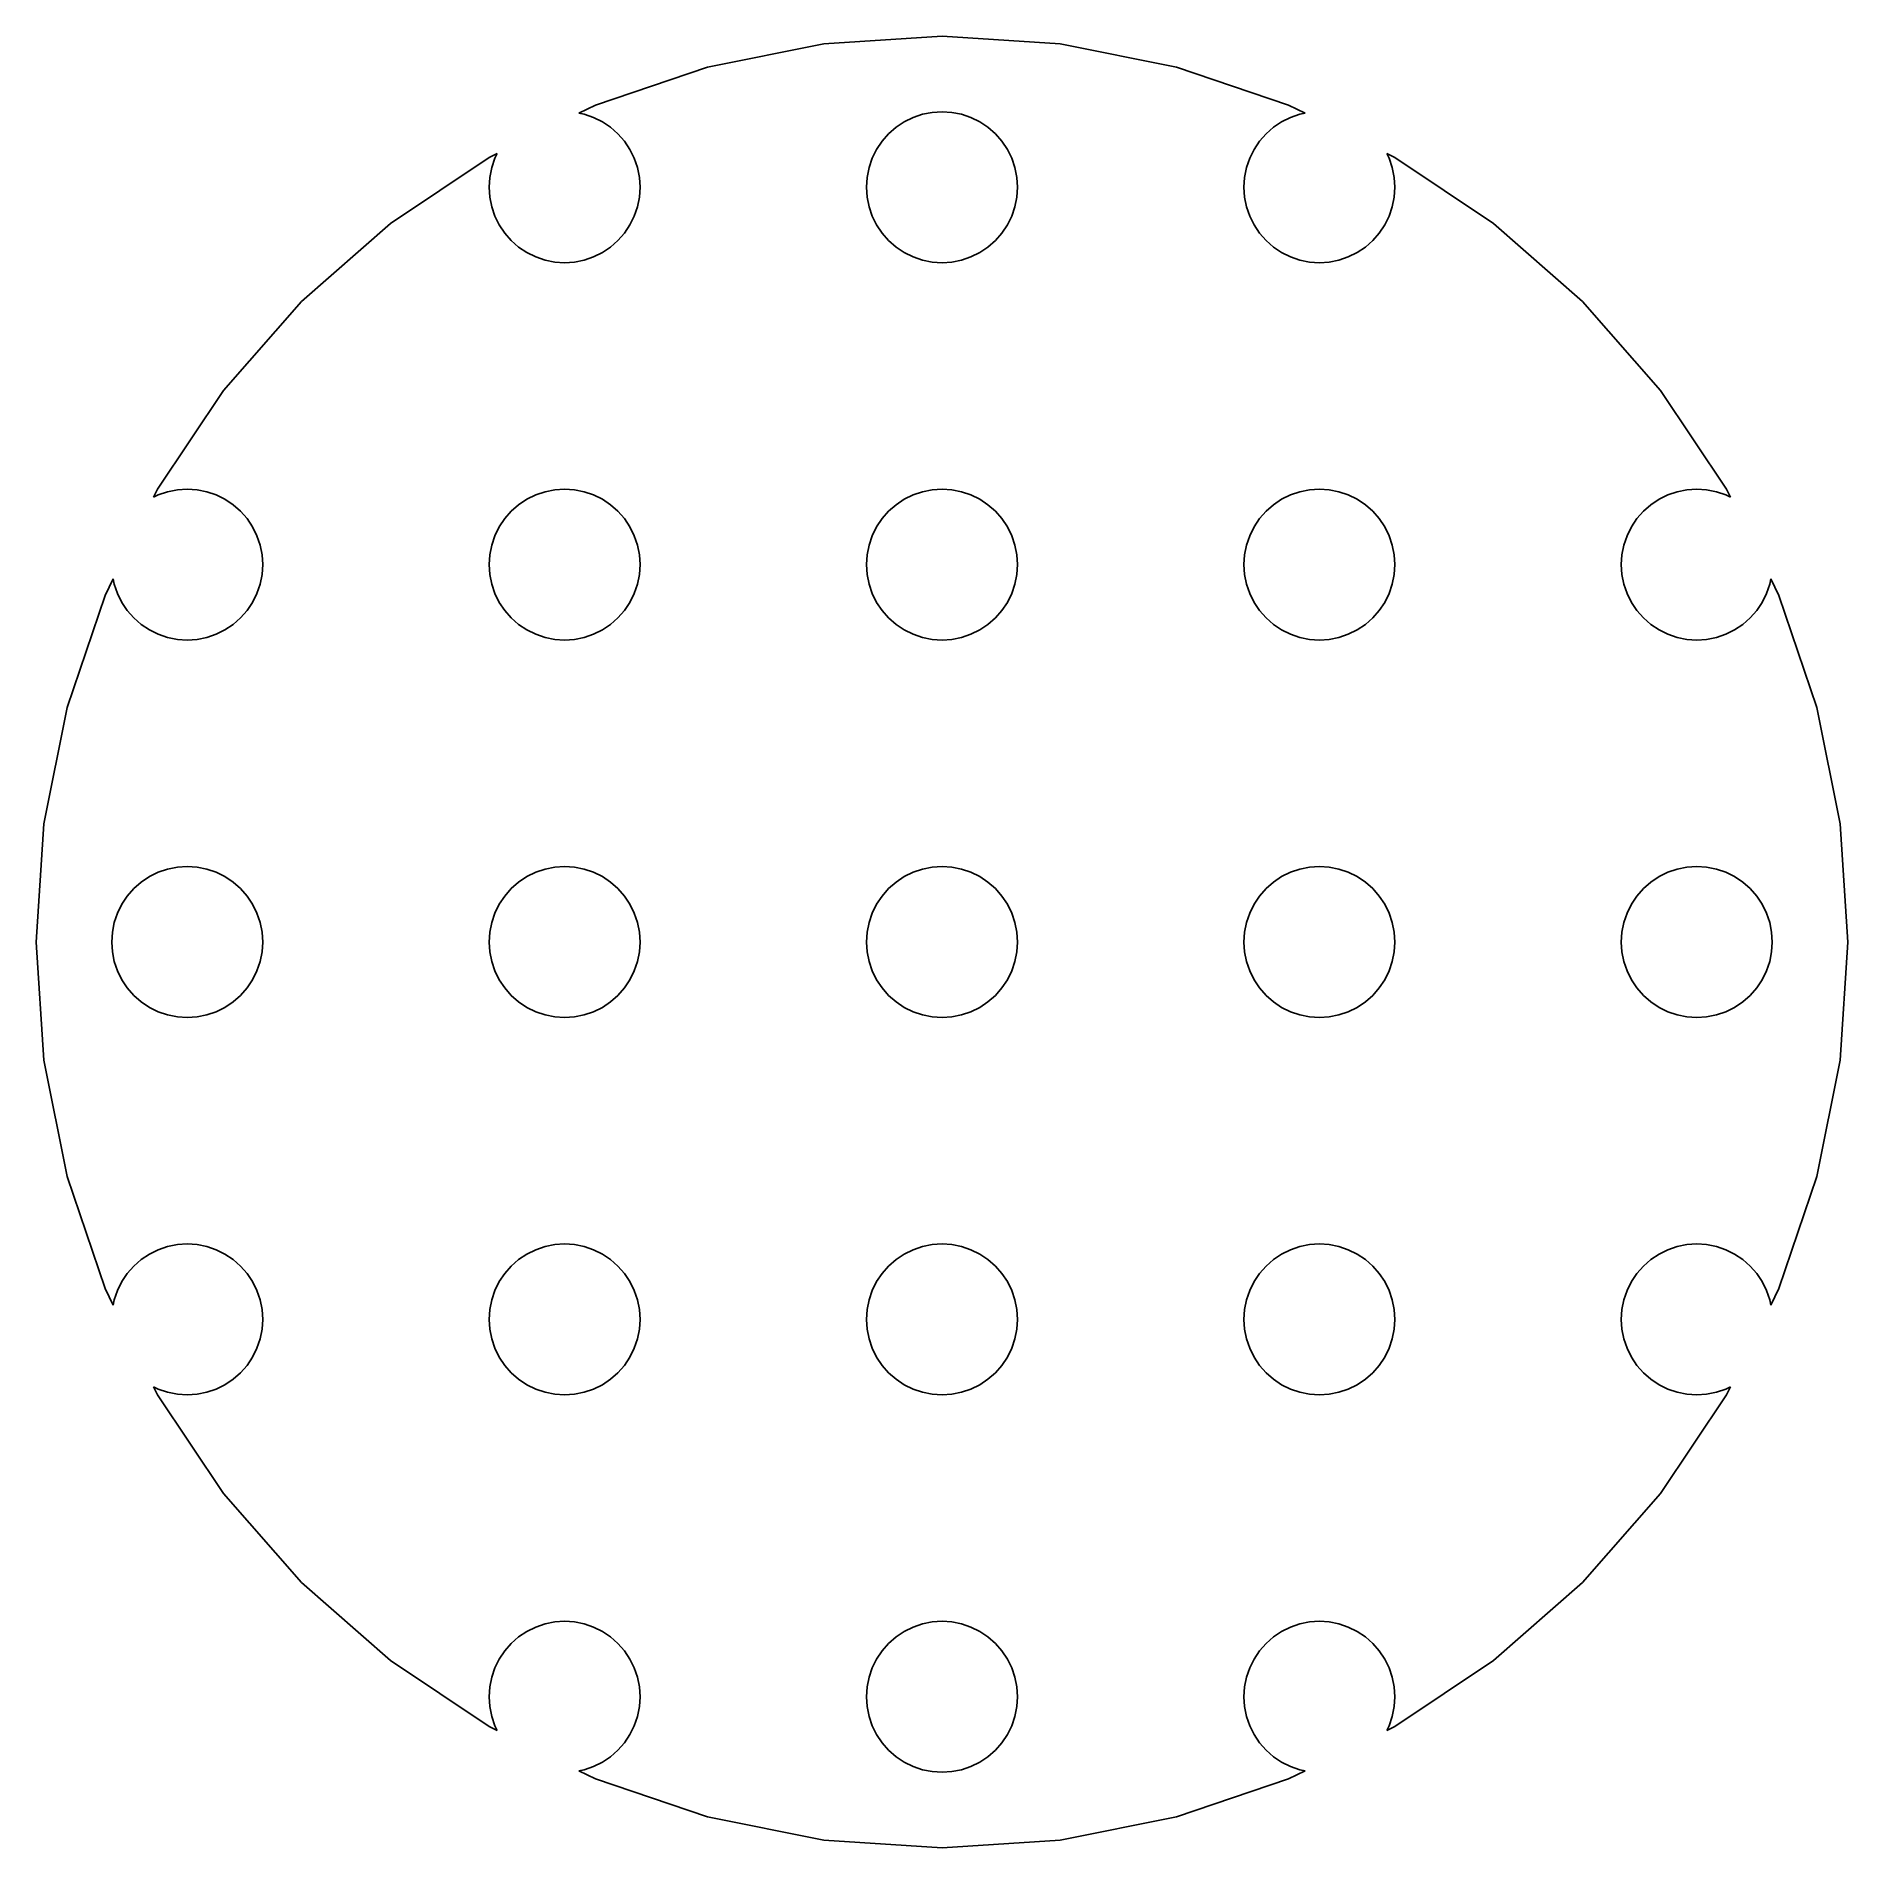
# Model space of a CAD drawing. Header units: metres. Extents: x -36 to 36, y -36 to 36.
import ezdxf

# ---------------------------------------------------------------- set-up
doc = ezdxf.new("R2010")
doc.units = ezdxf.units.M

msp = doc.modelspace()

# ---------------------------------------------------------------- linework, layer by layer
for p, q in [((0, 36), (-4.69893, 35.692)), ((4.69893, 35.692), (0, 36)), ((-4.69893, 35.692), (-9.31747, 34.7733)), ((9.31747, 34.7733), (4.69893, 35.692)), ((-9.31747, 34.7733), (-13.7766, 33.2597)), ((13.7766, 33.2597), (9.31747, 34.7733)), ((-13.7766, 33.2597), (-14.428, 32.9384)), ((14.428, 32.9384), (13.7766, 33.2597)), ((-14.428, 32.9384), (-14.2235, 32.8978)), ((-14.2235, 32.8978), (-13.8519, 32.7716)), ((-13.8519, 32.7716), (-13.5, 32.5981)), ((-13.5, 32.5981), (-13.1737, 32.3801)), ((-1.82628, 32.3801), (-1.5, 32.5981)), ((-1.5, 32.5981), (-1.14804, 32.7716)), ((-1.14804, 32.7716), (-0.776443, 32.8978)), ((-0.776443, 32.8978), (-0.391571, 32.9743)), ((-0.391571, 32.9743), (0, 33)), ((0, 33), (0.391571, 32.9743)), ((0.391571, 32.9743), (0.776443, 32.8978)), ((0.776443, 32.8978), (1.14804, 32.7716)), ((1.14804, 32.7716), (1.5, 32.5981)), ((1.5, 32.5981), (1.82628, 32.3801)), ((13.1737, 32.3801), (13.5, 32.5981)), ((13.5, 32.5981), (13.8519, 32.7716)), ((13.8519, 32.7716), (14.2235, 32.8978)), ((14.2235, 32.8978), (14.428, 32.9384)), ((-13.1737, 32.3801), (-12.8787, 32.1213)), ((-12.8787, 32.1213), (-12.6199, 31.8263)), ((-12.6199, 31.8263), (-12.4019, 31.5)), ((-2.59807, 31.5), (-2.38005, 31.8263)), ((-2.38005, 31.8263), (-2.12131, 32.1213)), ((-2.12131, 32.1213), (-1.82628, 32.3801)), ((1.82628, 32.3801), (2.12131, 32.1213)), ((2.12131, 32.1213), (2.38005, 31.8263)), ((2.38005, 31.8263), (2.59807, 31.5)), ((12.4019, 31.5), (12.6199, 31.8263)), ((12.6199, 31.8263), (12.8787, 32.1213)), ((12.8787, 32.1213), (13.1737, 32.3801)), ((-18, 31.1769), (-21.9154, 28.5607)), ((-17.6794, 31.335), (-18, 31.1769)), ((-17.8978, 30.7764), (-17.7716, 31.148)), ((-17.7716, 31.148), (-17.6794, 31.335)), ((-12.4019, 31.5), (-12.2283, 31.148)), ((-12.2283, 31.148), (-12.1022, 30.7764)), ((-2.89777, 30.7764), (-2.77164, 31.148)), ((-2.77164, 31.148), (-2.59807, 31.5)), ((2.59807, 31.5), (2.77164, 31.148)), ((2.77164, 31.148), (2.89777, 30.7764)), ((12.1022, 30.7764), (12.2283, 31.148)), ((12.2283, 31.148), (12.4019, 31.5)), ((18, 31.1769), (17.6794, 31.335)), ((17.6794, 31.335), (17.7716, 31.148)), ((17.7716, 31.148), (17.8978, 30.7764)), ((21.9154, 28.5607), (18, 31.1769)), ((-18, 30), (-17.9743, 30.3916)), ((-17.9743, 30.3916), (-17.8978, 30.7764)), ((-12.1022, 30.7764), (-12.0257, 30.3916)), ((-12.0257, 30.3916), (-12, 30)), ((-3, 30), (-2.97432, 30.3916)), ((-2.97432, 30.3916), (-2.89777, 30.7764)), ((2.89777, 30.7764), (2.97432, 30.3916)), ((2.97432, 30.3916), (3, 30)), ((12, 30), (12.0257, 30.3916)), ((12.0257, 30.3916), (12.1022, 30.7764)), ((17.8978, 30.7764), (17.9743, 30.3916)), ((17.9743, 30.3916), (18, 30)), ((-17.9743, 29.6084), (-18, 30)), ((-17.8978, 29.2235), (-17.9743, 29.6084)), ((-12.0257, 29.6084), (-12.1022, 29.2235)), ((-12, 30), (-12.0257, 29.6084)), ((-2.97432, 29.6084), (-3, 30)), ((-2.89777, 29.2235), (-2.97432, 29.6084)), ((2.97432, 29.6084), (2.89777, 29.2235)), ((3, 30), (2.97432, 29.6084)), ((12.0257, 29.6084), (12, 30)), ((12.1022, 29.2235), (12.0257, 29.6084)), ((17.9743, 29.6084), (17.8978, 29.2235)), ((18, 30), (17.9743, 29.6084)), ((-17.7716, 28.8519), (-17.8978, 29.2235)), ((-17.5981, 28.5), (-17.7716, 28.8519)), ((-12.2283, 28.8519), (-12.4019, 28.5)), ((-12.1022, 29.2235), (-12.2283, 28.8519)), ((-2.77164, 28.8519), (-2.89777, 29.2235)), ((-2.59807, 28.5), (-2.77164, 28.8519)), ((2.77164, 28.8519), (2.59807, 28.5)), ((2.89777, 29.2235), (2.77164, 28.8519)), ((12.2283, 28.8519), (12.1022, 29.2235)), ((12.4019, 28.5), (12.2283, 28.8519)), ((17.7716, 28.8519), (17.5981, 28.5)), ((17.8978, 29.2235), (17.7716, 28.8519)), ((-21.9154, 28.5607), (-25.4558, 25.4558)), ((-17.3801, 28.1737), (-17.5981, 28.5)), ((-17.1213, 27.8787), (-17.3801, 28.1737)), ((-12.6199, 28.1737), (-12.8787, 27.8787)), ((-12.4019, 28.5), (-12.6199, 28.1737)), ((-2.38005, 28.1737), (-2.59807, 28.5)), ((-2.12131, 27.8787), (-2.38005, 28.1737)), ((2.38005, 28.1737), (2.12131, 27.8787)), ((2.59807, 28.5), (2.38005, 28.1737)), ((12.6199, 28.1737), (12.4019, 28.5)), ((12.8787, 27.8787), (12.6199, 28.1737)), ((17.3801, 28.1737), (17.1213, 27.8787)), ((17.5981, 28.5), (17.3801, 28.1737)), ((25.4558, 25.4558), (21.9154, 28.5607)), ((-16.8263, 27.6199), (-17.1213, 27.8787)), ((-16.5, 27.4019), (-16.8263, 27.6199)), ((-16.148, 27.2283), (-16.5, 27.4019)), ((-13.5, 27.4019), (-13.8519, 27.2283)), ((-13.1737, 27.6199), (-13.5, 27.4019)), ((-12.8787, 27.8787), (-13.1737, 27.6199)), ((-1.82628, 27.6199), (-2.12131, 27.8787)), ((-1.5, 27.4019), (-1.82628, 27.6199)), ((-1.14804, 27.2283), (-1.5, 27.4019)), ((1.5, 27.4019), (1.14804, 27.2283)), ((1.82628, 27.6199), (1.5, 27.4019)), ((2.12131, 27.8787), (1.82628, 27.6199)), ((13.1737, 27.6199), (12.8787, 27.8787)), ((13.5, 27.4019), (13.1737, 27.6199)), ((13.8519, 27.2283), (13.5, 27.4019)), ((16.5, 27.4019), (16.148, 27.2283)), ((16.8263, 27.6199), (16.5, 27.4019)), ((17.1213, 27.8787), (16.8263, 27.6199)), ((-15.7764, 27.1022), (-16.148, 27.2283)), ((-15.3916, 27.0257), (-15.7764, 27.1022)), ((-15, 27), (-15.3916, 27.0257)), ((-14.6084, 27.0257), (-15, 27)), ((-14.2235, 27.1022), (-14.6084, 27.0257)), ((-13.8519, 27.2283), (-14.2235, 27.1022)), ((-0.776443, 27.1022), (-1.14804, 27.2283)), ((-0.391571, 27.0257), (-0.776443, 27.1022)), ((0, 27), (-0.391571, 27.0257)), ((0.391571, 27.0257), (0, 27)), ((0.776443, 27.1022), (0.391571, 27.0257)), ((1.14804, 27.2283), (0.776443, 27.1022)), ((14.2235, 27.1022), (13.8519, 27.2283)), ((14.6084, 27.0257), (14.2235, 27.1022)), ((15, 27), (14.6084, 27.0257)), ((15.3916, 27.0257), (15, 27)), ((15.7764, 27.1022), (15.3916, 27.0257)), ((16.148, 27.2283), (15.7764, 27.1022)), ((-25.4558, 25.4558), (-28.5607, 21.9154)), ((28.5607, 21.9154), (25.4558, 25.4558)), ((-28.5607, 21.9154), (-31.1769, 18)), ((31.1769, 18), (28.5607, 21.9154)), ((-31.1769, 18), (-31.335, 17.6794)), ((-30.3916, 17.9743), (-30, 18)), ((-30, 18), (-29.6084, 17.9743)), ((-15.3916, 17.9743), (-15, 18)), ((-15, 18), (-14.6084, 17.9743)), ((-0.391571, 17.9743), (0, 18)), ((0, 18), (0.391571, 17.9743)), ((14.6084, 17.9743), (15, 18)), ((15, 18), (15.3916, 17.9743)), ((29.6084, 17.9743), (30, 18)), ((30, 18), (30.3916, 17.9743)), ((31.335, 17.6794), (31.1769, 18)), ((-31.335, 17.6794), (-31.148, 17.7716)), ((-31.148, 17.7716), (-30.7764, 17.8978)), ((-30.7764, 17.8978), (-30.3916, 17.9743)), ((-29.6084, 17.9743), (-29.2235, 17.8978)), ((-29.2235, 17.8978), (-28.8519, 17.7716)), ((-28.8519, 17.7716), (-28.5, 17.5981)), ((-28.5, 17.5981), (-28.1737, 17.3801)), ((-28.1737, 17.3801), (-27.8787, 17.1213)), ((-17.1213, 17.1213), (-16.8263, 17.3801)), ((-16.8263, 17.3801), (-16.5, 17.5981)), ((-16.5, 17.5981), (-16.148, 17.7716)), ((-16.148, 17.7716), (-15.7764, 17.8978)), ((-15.7764, 17.8978), (-15.3916, 17.9743)), ((-14.6084, 17.9743), (-14.2235, 17.8978)), ((-14.2235, 17.8978), (-13.8519, 17.7716)), ((-13.8519, 17.7716), (-13.5, 17.5981)), ((-13.5, 17.5981), (-13.1737, 17.3801)), ((-13.1737, 17.3801), (-12.8787, 17.1213)), ((-2.12131, 17.1213), (-1.82628, 17.3801)), ((-1.82628, 17.3801), (-1.5, 17.5981)), ((-1.5, 17.5981), (-1.14804, 17.7716)), ((-1.14804, 17.7716), (-0.776443, 17.8978)), ((-0.776443, 17.8978), (-0.391571, 17.9743)), ((0.391571, 17.9743), (0.776443, 17.8978)), ((0.776443, 17.8978), (1.14804, 17.7716)), ((1.14804, 17.7716), (1.5, 17.5981)), ((1.5, 17.5981), (1.82628, 17.3801)), ((1.82628, 17.3801), (2.12131, 17.1213)), ((12.8787, 17.1213), (13.1737, 17.3801)), ((13.1737, 17.3801), (13.5, 17.5981)), ((13.5, 17.5981), (13.8519, 17.7716)), ((13.8519, 17.7716), (14.2235, 17.8978)), ((14.2235, 17.8978), (14.6084, 17.9743)), ((15.3916, 17.9743), (15.7764, 17.8978)), ((15.7764, 17.8978), (16.148, 17.7716)), ((16.148, 17.7716), (16.5, 17.5981)), ((16.5, 17.5981), (16.8263, 17.3801)), ((16.8263, 17.3801), (17.1213, 17.1213)), ((27.8787, 17.1213), (28.1737, 17.3801)), ((28.1737, 17.3801), (28.5, 17.5981)), ((28.5, 17.5981), (28.8519, 17.7716)), ((28.8519, 17.7716), (29.2235, 17.8978)), ((29.2235, 17.8978), (29.6084, 17.9743)), ((30.3916, 17.9743), (30.7764, 17.8978)), ((30.7764, 17.8978), (31.148, 17.7716)), ((31.148, 17.7716), (31.335, 17.6794)), ((-27.8787, 17.1213), (-27.6199, 16.8263)), ((-27.6199, 16.8263), (-27.4019, 16.5)), ((-17.5981, 16.5), (-17.3801, 16.8263)), ((-17.3801, 16.8263), (-17.1213, 17.1213)), ((-12.8787, 17.1213), (-12.6199, 16.8263)), ((-12.6199, 16.8263), (-12.4019, 16.5)), ((-2.59807, 16.5), (-2.38005, 16.8263)), ((-2.38005, 16.8263), (-2.12131, 17.1213)), ((2.12131, 17.1213), (2.38005, 16.8263)), ((2.38005, 16.8263), (2.59807, 16.5)), ((12.4019, 16.5), (12.6199, 16.8263)), ((12.6199, 16.8263), (12.8787, 17.1213)), ((17.1213, 17.1213), (17.3801, 16.8263)), ((17.3801, 16.8263), (17.5981, 16.5)), ((27.4019, 16.5), (27.6199, 16.8263)), ((27.6199, 16.8263), (27.8787, 17.1213)), ((-27.4019, 16.5), (-27.2283, 16.148)), ((-27.2283, 16.148), (-27.1022, 15.7764)), ((-17.8978, 15.7764), (-17.7716, 16.148)), ((-17.7716, 16.148), (-17.5981, 16.5)), ((-12.4019, 16.5), (-12.2283, 16.148)), ((-12.2283, 16.148), (-12.1022, 15.7764)), ((-2.89777, 15.7764), (-2.77164, 16.148)), ((-2.77164, 16.148), (-2.59807, 16.5)), ((2.59807, 16.5), (2.77164, 16.148)), ((2.77164, 16.148), (2.89777, 15.7764)), ((12.1022, 15.7764), (12.2283, 16.148)), ((12.2283, 16.148), (12.4019, 16.5)), ((17.5981, 16.5), (17.7716, 16.148)), ((17.7716, 16.148), (17.8978, 15.7764)), ((27.1022, 15.7764), (27.2283, 16.148)), ((27.2283, 16.148), (27.4019, 16.5)), ((-27.1022, 15.7764), (-27.0257, 15.3916)), ((-27.0257, 15.3916), (-27, 15)), ((-18, 15), (-17.9743, 15.3916)), ((-17.9743, 15.3916), (-17.8978, 15.7764)), ((-12.1022, 15.7764), (-12.0257, 15.3916)), ((-12.0257, 15.3916), (-12, 15)), ((-3, 15), (-2.97432, 15.3916)), ((-2.97432, 15.3916), (-2.89777, 15.7764)), ((2.89777, 15.7764), (2.97432, 15.3916)), ((2.97432, 15.3916), (3, 15)), ((12, 15), (12.0257, 15.3916)), ((12.0257, 15.3916), (12.1022, 15.7764)), ((17.8978, 15.7764), (17.9743, 15.3916)), ((17.9743, 15.3916), (18, 15)), ((27, 15), (27.0257, 15.3916)), ((27.0257, 15.3916), (27.1022, 15.7764)), ((-32.9384, 14.428), (-33.2597, 13.7766)), ((-32.8978, 14.2235), (-32.9384, 14.428)), ((-27.0257, 14.6084), (-27.1022, 14.2235)), ((-27, 15), (-27.0257, 14.6084)), ((-17.9743, 14.6084), (-18, 15)), ((-17.8978, 14.2235), (-17.9743, 14.6084)), ((-12.0257, 14.6084), (-12.1022, 14.2235)), ((-12, 15), (-12.0257, 14.6084)), ((-2.97432, 14.6084), (-3, 15)), ((-2.89777, 14.2235), (-2.97432, 14.6084)), ((2.97432, 14.6084), (2.89777, 14.2235)), ((3, 15), (2.97432, 14.6084)), ((12.0257, 14.6084), (12, 15)), ((12.1022, 14.2235), (12.0257, 14.6084)), ((17.9743, 14.6084), (17.8978, 14.2235)), ((18, 15), (17.9743, 14.6084)), ((27.0257, 14.6084), (27, 15)), ((27.1022, 14.2235), (27.0257, 14.6084)), ((32.9384, 14.428), (32.8978, 14.2235)), ((33.2597, 13.7766), (32.9384, 14.428)), ((-33.2597, 13.7766), (-34.7733, 9.31747)), ((-32.7716, 13.8519), (-32.8978, 14.2235)), ((-32.5981, 13.5), (-32.7716, 13.8519)), ((-27.2283, 13.8519), (-27.4019, 13.5)), ((-27.1022, 14.2235), (-27.2283, 13.8519)), ((-17.7716, 13.8519), (-17.8978, 14.2235)), ((-17.5981, 13.5), (-17.7716, 13.8519)), ((-12.2283, 13.8519), (-12.4019, 13.5)), ((-12.1022, 14.2235), (-12.2283, 13.8519)), ((-2.77164, 13.8519), (-2.89777, 14.2235)), ((-2.59807, 13.5), (-2.77164, 13.8519)), ((2.77164, 13.8519), (2.59807, 13.5)), ((2.89777, 14.2235), (2.77164, 13.8519)), ((12.2283, 13.8519), (12.1022, 14.2235)), ((12.4019, 13.5), (12.2283, 13.8519)), ((17.7716, 13.8519), (17.5981, 13.5)), ((17.8978, 14.2235), (17.7716, 13.8519)), ((27.2283, 13.8519), (27.1022, 14.2235)), ((27.4019, 13.5), (27.2283, 13.8519)), ((32.7716, 13.8519), (32.5981, 13.5)), ((32.8978, 14.2235), (32.7716, 13.8519)), ((34.7733, 9.31747), (33.2597, 13.7766)), ((-32.3801, 13.1737), (-32.5981, 13.5)), ((-32.1213, 12.8787), (-32.3801, 13.1737)), ((-27.6199, 13.1737), (-27.8787, 12.8787)), ((-27.4019, 13.5), (-27.6199, 13.1737)), ((-17.3801, 13.1737), (-17.5981, 13.5)), ((-17.1213, 12.8787), (-17.3801, 13.1737)), ((-12.6199, 13.1737), (-12.8787, 12.8787)), ((-12.4019, 13.5), (-12.6199, 13.1737)), ((-2.38005, 13.1737), (-2.59807, 13.5)), ((-2.12131, 12.8787), (-2.38005, 13.1737)), ((2.38005, 13.1737), (2.12131, 12.8787)), ((2.59807, 13.5), (2.38005, 13.1737)), ((12.6199, 13.1737), (12.4019, 13.5)), ((12.8787, 12.8787), (12.6199, 13.1737)), ((17.3801, 13.1737), (17.1213, 12.8787)), ((17.5981, 13.5), (17.3801, 13.1737)), ((27.6199, 13.1737), (27.4019, 13.5)), ((27.8787, 12.8787), (27.6199, 13.1737)), ((32.3801, 13.1737), (32.1213, 12.8787)), ((32.5981, 13.5), (32.3801, 13.1737)), ((-31.8263, 12.6199), (-32.1213, 12.8787)), ((-31.5, 12.4019), (-31.8263, 12.6199)), ((-31.148, 12.2283), (-31.5, 12.4019)), ((-28.5, 12.4019), (-28.8519, 12.2283)), ((-28.1737, 12.6199), (-28.5, 12.4019)), ((-27.8787, 12.8787), (-28.1737, 12.6199)), ((-16.8263, 12.6199), (-17.1213, 12.8787)), ((-16.5, 12.4019), (-16.8263, 12.6199)), ((-16.148, 12.2283), (-16.5, 12.4019)), ((-13.5, 12.4019), (-13.8519, 12.2283)), ((-13.1737, 12.6199), (-13.5, 12.4019)), ((-12.8787, 12.8787), (-13.1737, 12.6199)), ((-1.82628, 12.6199), (-2.12131, 12.8787)), ((-1.5, 12.4019), (-1.82628, 12.6199)), ((-1.14804, 12.2283), (-1.5, 12.4019)), ((1.5, 12.4019), (1.14804, 12.2283)), ((1.82628, 12.6199), (1.5, 12.4019)), ((2.12131, 12.8787), (1.82628, 12.6199)), ((13.1737, 12.6199), (12.8787, 12.8787)), ((13.5, 12.4019), (13.1737, 12.6199)), ((13.8519, 12.2283), (13.5, 12.4019)), ((16.5, 12.4019), (16.148, 12.2283)), ((16.8263, 12.6199), (16.5, 12.4019)), ((17.1213, 12.8787), (16.8263, 12.6199)), ((28.1737, 12.6199), (27.8787, 12.8787)), ((28.5, 12.4019), (28.1737, 12.6199)), ((28.8519, 12.2283), (28.5, 12.4019)), ((31.5, 12.4019), (31.148, 12.2283)), ((31.8263, 12.6199), (31.5, 12.4019)), ((32.1213, 12.8787), (31.8263, 12.6199)), ((-30.7764, 12.1022), (-31.148, 12.2283)), ((-30.3916, 12.0257), (-30.7764, 12.1022)), ((-30, 12), (-30.3916, 12.0257)), ((-29.6084, 12.0257), (-30, 12)), ((-29.2235, 12.1022), (-29.6084, 12.0257)), ((-28.8519, 12.2283), (-29.2235, 12.1022)), ((-15.7764, 12.1022), (-16.148, 12.2283)), ((-15.3916, 12.0257), (-15.7764, 12.1022)), ((-15, 12), (-15.3916, 12.0257)), ((-14.6084, 12.0257), (-15, 12)), ((-14.2235, 12.1022), (-14.6084, 12.0257)), ((-13.8519, 12.2283), (-14.2235, 12.1022)), ((-0.776443, 12.1022), (-1.14804, 12.2283)), ((-0.391571, 12.0257), (-0.776443, 12.1022)), ((0, 12), (-0.391571, 12.0257)), ((0.391571, 12.0257), (0, 12)), ((0.776443, 12.1022), (0.391571, 12.0257)), ((1.14804, 12.2283), (0.776443, 12.1022)), ((14.2235, 12.1022), (13.8519, 12.2283)), ((14.6084, 12.0257), (14.2235, 12.1022)), ((15, 12), (14.6084, 12.0257)), ((15.3916, 12.0257), (15, 12)), ((15.7764, 12.1022), (15.3916, 12.0257)), ((16.148, 12.2283), (15.7764, 12.1022)), ((29.2235, 12.1022), (28.8519, 12.2283)), ((29.6084, 12.0257), (29.2235, 12.1022)), ((30, 12), (29.6084, 12.0257)), ((30.3916, 12.0257), (30, 12)), ((30.7764, 12.1022), (30.3916, 12.0257)), ((31.148, 12.2283), (30.7764, 12.1022)), ((-34.7733, 9.31747), (-35.692, 4.69893)), ((35.692, 4.69893), (34.7733, 9.31747)), ((-35.692, 4.69893), (-36, 0)), ((36, 0), (35.692, 4.69893)), ((-31.148, 2.77164), (-30.7764, 2.89777)), ((-30.7764, 2.89777), (-30.3916, 2.97432)), ((-30.3916, 2.97432), (-30, 3)), ((-30, 3), (-29.6084, 2.97432)), ((-29.6084, 2.97432), (-29.2235, 2.89777)), ((-29.2235, 2.89777), (-28.8519, 2.77164)), ((-16.148, 2.77164), (-15.7764, 2.89777)), ((-15.7764, 2.89777), (-15.3916, 2.97432)), ((-15.3916, 2.97432), (-15, 3)), ((-15, 3), (-14.6084, 2.97432)), ((-14.6084, 2.97432), (-14.2235, 2.89777)), ((-14.2235, 2.89777), (-13.8519, 2.77164)), ((-1.14804, 2.77164), (-0.776443, 2.89777)), ((-0.776443, 2.89777), (-0.391571, 2.97432)), ((-0.391571, 2.97432), (0, 3)), ((0, 3), (0.391571, 2.97432)), ((0.391571, 2.97432), (0.776443, 2.89777)), ((0.776443, 2.89777), (1.14804, 2.77164)), ((13.8519, 2.77164), (14.2235, 2.89777)), ((14.2235, 2.89777), (14.6084, 2.97432)), ((14.6084, 2.97432), (15, 3)), ((15, 3), (15.3916, 2.97432)), ((15.3916, 2.97432), (15.7764, 2.89777)), ((15.7764, 2.89777), (16.148, 2.77164)), ((28.8519, 2.77164), (29.2235, 2.89777)), ((29.2235, 2.89777), (29.6084, 2.97432)), ((29.6084, 2.97432), (30, 3)), ((30, 3), (30.3916, 2.97432)), ((30.3916, 2.97432), (30.7764, 2.89777)), ((30.7764, 2.89777), (31.148, 2.77164)), ((-32.1213, 2.12131), (-31.8263, 2.38005)), ((-31.8263, 2.38005), (-31.5, 2.59807)), ((-31.5, 2.59807), (-31.148, 2.77164)), ((-28.8519, 2.77164), (-28.5, 2.59807)), ((-28.5, 2.59807), (-28.1737, 2.38005)), ((-28.1737, 2.38005), (-27.8787, 2.12131)), ((-17.1213, 2.12131), (-16.8263, 2.38005)), ((-16.8263, 2.38005), (-16.5, 2.59807)), ((-16.5, 2.59807), (-16.148, 2.77164)), ((-13.8519, 2.77164), (-13.5, 2.59807)), ((-13.5, 2.59807), (-13.1737, 2.38005)), ((-13.1737, 2.38005), (-12.8787, 2.12131)), ((-2.12131, 2.12131), (-1.82628, 2.38005)), ((-1.82628, 2.38005), (-1.5, 2.59807)), ((-1.5, 2.59807), (-1.14804, 2.77164)), ((1.14804, 2.77164), (1.5, 2.59807)), ((1.5, 2.59807), (1.82628, 2.38005)), ((1.82628, 2.38005), (2.12131, 2.12131)), ((12.8787, 2.12131), (13.1737, 2.38005)), ((13.1737, 2.38005), (13.5, 2.59807)), ((13.5, 2.59807), (13.8519, 2.77164)), ((16.148, 2.77164), (16.5, 2.59807)), ((16.5, 2.59807), (16.8263, 2.38005)), ((16.8263, 2.38005), (17.1213, 2.12131)), ((27.8787, 2.12131), (28.1737, 2.38005)), ((28.1737, 2.38005), (28.5, 2.59807)), ((28.5, 2.59807), (28.8519, 2.77164)), ((31.148, 2.77164), (31.5, 2.59807)), ((31.5, 2.59807), (31.8263, 2.38005)), ((31.8263, 2.38005), (32.1213, 2.12131)), ((-32.7716, 1.14804), (-32.5981, 1.5)), ((-32.5981, 1.5), (-32.3801, 1.82628)), ((-32.3801, 1.82628), (-32.1213, 2.12131)), ((-27.8787, 2.12131), (-27.6199, 1.82628)), ((-27.6199, 1.82628), (-27.4019, 1.5)), ((-27.4019, 1.5), (-27.2283, 1.14804)), ((-17.7716, 1.14804), (-17.5981, 1.5)), ((-17.5981, 1.5), (-17.3801, 1.82628)), ((-17.3801, 1.82628), (-17.1213, 2.12131)), ((-12.8787, 2.12131), (-12.6199, 1.82628)), ((-12.6199, 1.82628), (-12.4019, 1.5)), ((-12.4019, 1.5), (-12.2283, 1.14804)), ((-2.77164, 1.14804), (-2.59807, 1.5)), ((-2.59807, 1.5), (-2.38005, 1.82628)), ((-2.38005, 1.82628), (-2.12131, 2.12131)), ((2.12131, 2.12131), (2.38005, 1.82628)), ((2.38005, 1.82628), (2.59807, 1.5)), ((2.59807, 1.5), (2.77164, 1.14804)), ((12.2283, 1.14804), (12.4019, 1.5)), ((12.4019, 1.5), (12.6199, 1.82628)), ((12.6199, 1.82628), (12.8787, 2.12131)), ((17.1213, 2.12131), (17.3801, 1.82628)), ((17.3801, 1.82628), (17.5981, 1.5)), ((17.5981, 1.5), (17.7716, 1.14804)), ((27.2283, 1.14804), (27.4019, 1.5)), ((27.4019, 1.5), (27.6199, 1.82628)), ((27.6199, 1.82628), (27.8787, 2.12131)), ((32.1213, 2.12131), (32.3801, 1.82628)), ((32.3801, 1.82628), (32.5981, 1.5)), ((32.5981, 1.5), (32.7716, 1.14804)), ((-32.9743, 0.391571), (-32.8978, 0.776443)), ((-32.8978, 0.776443), (-32.7716, 1.14804)), ((-27.2283, 1.14804), (-27.1022, 0.776443)), ((-27.1022, 0.776443), (-27.0257, 0.391571)), ((-17.9743, 0.391571), (-17.8978, 0.776443)), ((-17.8978, 0.776443), (-17.7716, 1.14804)), ((-12.2283, 1.14804), (-12.1022, 0.776443)), ((-12.1022, 0.776443), (-12.0257, 0.391571)), ((-2.97432, 0.391571), (-2.89777, 0.776443)), ((-2.89777, 0.776443), (-2.77164, 1.14804)), ((2.77164, 1.14804), (2.89777, 0.776443)), ((2.89777, 0.776443), (2.97432, 0.391571)), ((12.0257, 0.391571), (12.1022, 0.776443)), ((12.1022, 0.776443), (12.2283, 1.14804)), ((17.7716, 1.14804), (17.8978, 0.776443)), ((17.8978, 0.776443), (17.9743, 0.391571)), ((27.0257, 0.391571), (27.1022, 0.776443)), ((27.1022, 0.776443), (27.2283, 1.14804)), ((32.7716, 1.14804), (32.8978, 0.776443)), ((32.8978, 0.776443), (32.9743, 0.391571)), ((-36, 0), (-35.692, -4.69893)), ((-33, 0), (-32.9743, 0.391571)), ((-32.9743, -0.391571), (-33, 0)), ((-27.0257, 0.391571), (-27, 0)), ((-27, 0), (-27.0257, -0.391571)), ((-18, 0), (-17.9743, 0.391571)), ((-17.9743, -0.391571), (-18, 0)), ((-12.0257, 0.391571), (-12, 0)), ((-12, 0), (-12.0257, -0.391571)), ((-3, 0), (-2.97432, 0.391571)), ((-2.97432, -0.391571), (-3, 0)), ((2.97432, 0.391571), (3, 0)), ((3, 0), (2.97432, -0.391571)), ((12, 0), (12.0257, 0.391571)), ((12.0257, -0.391571), (12, 0)), ((17.9743, 0.391571), (18, 0)), ((18, 0), (17.9743, -0.391571)), ((27, 0), (27.0257, 0.391571)), ((27.0257, -0.391571), (27, 0)), ((32.9743, 0.391571), (33, 0)), ((33, 0), (32.9743, -0.391571)), ((35.692, -4.69893), (36, 0)), ((-32.8978, -0.776443), (-32.9743, -0.391571)), ((-27.0257, -0.391571), (-27.1022, -0.776443)), ((-17.8978, -0.776443), (-17.9743, -0.391571)), ((-12.0257, -0.391571), (-12.1022, -0.776443)), ((-2.89777, -0.776443), (-2.97432, -0.391571)), ((2.97432, -0.391571), (2.89777, -0.776443)), ((12.1022, -0.776443), (12.0257, -0.391571)), ((17.9743, -0.391571), (17.8978, -0.776443)), ((27.1022, -0.776443), (27.0257, -0.391571)), ((32.9743, -0.391571), (32.8978, -0.776443)), ((-32.7716, -1.14804), (-32.8978, -0.776443)), ((-32.5981, -1.5), (-32.7716, -1.14804)), ((-27.2283, -1.14804), (-27.4019, -1.5)), ((-27.1022, -0.776443), (-27.2283, -1.14804)), ((-17.7716, -1.14804), (-17.8978, -0.776443)), ((-17.5981, -1.5), (-17.7716, -1.14804)), ((-12.2283, -1.14804), (-12.4019, -1.5)), ((-12.1022, -0.776443), (-12.2283, -1.14804)), ((-2.77164, -1.14804), (-2.89777, -0.776443)), ((-2.59807, -1.5), (-2.77164, -1.14804)), ((2.77164, -1.14804), (2.59807, -1.5)), ((2.89777, -0.776443), (2.77164, -1.14804)), ((12.2283, -1.14804), (12.1022, -0.776443)), ((12.4019, -1.5), (12.2283, -1.14804)), ((17.7716, -1.14804), (17.5981, -1.5)), ((17.8978, -0.776443), (17.7716, -1.14804)), ((27.2283, -1.14804), (27.1022, -0.776443)), ((27.4019, -1.5), (27.2283, -1.14804)), ((32.7716, -1.14804), (32.5981, -1.5)), ((32.8978, -0.776443), (32.7716, -1.14804)), ((-32.3801, -1.82628), (-32.5981, -1.5)), ((-32.1213, -2.12131), (-32.3801, -1.82628)), ((-31.8263, -2.38005), (-32.1213, -2.12131)), ((-27.8787, -2.12131), (-28.1737, -2.38005)), ((-27.6199, -1.82628), (-27.8787, -2.12131)), ((-27.4019, -1.5), (-27.6199, -1.82628)), ((-17.3801, -1.82628), (-17.5981, -1.5)), ((-17.1213, -2.12131), (-17.3801, -1.82628)), ((-16.8263, -2.38005), (-17.1213, -2.12131)), ((-12.8787, -2.12131), (-13.1737, -2.38005)), ((-12.6199, -1.82628), (-12.8787, -2.12131)), ((-12.4019, -1.5), (-12.6199, -1.82628)), ((-2.38005, -1.82628), (-2.59807, -1.5)), ((-2.12131, -2.12131), (-2.38005, -1.82628)), ((-1.82628, -2.38005), (-2.12131, -2.12131)), ((2.12131, -2.12131), (1.82628, -2.38005)), ((2.38005, -1.82628), (2.12131, -2.12131)), ((2.59807, -1.5), (2.38005, -1.82628)), ((12.6199, -1.82628), (12.4019, -1.5)), ((12.8787, -2.12131), (12.6199, -1.82628)), ((13.1737, -2.38005), (12.8787, -2.12131)), ((17.1213, -2.12131), (16.8263, -2.38005)), ((17.3801, -1.82628), (17.1213, -2.12131)), ((17.5981, -1.5), (17.3801, -1.82628)), ((27.6199, -1.82628), (27.4019, -1.5)), ((27.8787, -2.12131), (27.6199, -1.82628)), ((28.1737, -2.38005), (27.8787, -2.12131)), ((32.1213, -2.12131), (31.8263, -2.38005)), ((32.3801, -1.82628), (32.1213, -2.12131)), ((32.5981, -1.5), (32.3801, -1.82628)), ((-31.5, -2.59807), (-31.8263, -2.38005)), ((-31.148, -2.77164), (-31.5, -2.59807)), ((-30.7764, -2.89777), (-31.148, -2.77164)), ((-28.8519, -2.77164), (-29.2235, -2.89777)), ((-28.5, -2.59807), (-28.8519, -2.77164)), ((-28.1737, -2.38005), (-28.5, -2.59807)), ((-16.5, -2.59807), (-16.8263, -2.38005)), ((-16.148, -2.77164), (-16.5, -2.59807)), ((-15.7764, -2.89777), (-16.148, -2.77164)), ((-13.8519, -2.77164), (-14.2235, -2.89777)), ((-13.5, -2.59807), (-13.8519, -2.77164)), ((-13.1737, -2.38005), (-13.5, -2.59807)), ((-1.5, -2.59807), (-1.82628, -2.38005)), ((-1.14804, -2.77164), (-1.5, -2.59807)), ((-0.776443, -2.89777), (-1.14804, -2.77164)), ((1.14804, -2.77164), (0.776443, -2.89777)), ((1.5, -2.59807), (1.14804, -2.77164)), ((1.82628, -2.38005), (1.5, -2.59807)), ((13.5, -2.59807), (13.1737, -2.38005)), ((13.8519, -2.77164), (13.5, -2.59807)), ((14.2235, -2.89777), (13.8519, -2.77164)), ((16.148, -2.77164), (15.7764, -2.89777)), ((16.5, -2.59807), (16.148, -2.77164)), ((16.8263, -2.38005), (16.5, -2.59807)), ((28.5, -2.59807), (28.1737, -2.38005)), ((28.8519, -2.77164), (28.5, -2.59807)), ((29.2235, -2.89777), (28.8519, -2.77164)), ((31.148, -2.77164), (30.7764, -2.89777)), ((31.5, -2.59807), (31.148, -2.77164)), ((31.8263, -2.38005), (31.5, -2.59807)), ((-30.3916, -2.97432), (-30.7764, -2.89777)), ((-30, -3), (-30.3916, -2.97432)), ((-29.6084, -2.97432), (-30, -3)), ((-29.2235, -2.89777), (-29.6084, -2.97432)), ((-15.3916, -2.97432), (-15.7764, -2.89777)), ((-15, -3), (-15.3916, -2.97432)), ((-14.6084, -2.97432), (-15, -3)), ((-14.2235, -2.89777), (-14.6084, -2.97432)), ((-0.391571, -2.97432), (-0.776443, -2.89777)), ((0, -3), (-0.391571, -2.97432)), ((0.391571, -2.97432), (0, -3)), ((0.776443, -2.89777), (0.391571, -2.97432)), ((14.6084, -2.97432), (14.2235, -2.89777)), ((15, -3), (14.6084, -2.97432)), ((15.3916, -2.97432), (15, -3)), ((15.7764, -2.89777), (15.3916, -2.97432)), ((29.6084, -2.97432), (29.2235, -2.89777)), ((30, -3), (29.6084, -2.97432)), ((30.3916, -2.97432), (30, -3)), ((30.7764, -2.89777), (30.3916, -2.97432)), ((-35.692, -4.69893), (-34.7733, -9.31747)), ((34.7733, -9.31747), (35.692, -4.69893)), ((-34.7733, -9.31747), (-33.2597, -13.7766)), ((33.2597, -13.7766), (34.7733, -9.31747)), ((-31.5, -12.4019), (-31.148, -12.2283)), ((-31.148, -12.2283), (-30.7764, -12.1022)), ((-30.7764, -12.1022), (-30.3916, -12.0257)), ((-30.3916, -12.0257), (-30, -12)), ((-30, -12), (-29.6084, -12.0257)), ((-29.6084, -12.0257), (-29.2235, -12.1022)), ((-29.2235, -12.1022), (-28.8519, -12.2283)), ((-28.8519, -12.2283), (-28.5, -12.4019)), ((-16.5, -12.4019), (-16.148, -12.2283)), ((-16.148, -12.2283), (-15.7764, -12.1022)), ((-15.7764, -12.1022), (-15.3916, -12.0257)), ((-15.3916, -12.0257), (-15, -12)), ((-15, -12), (-14.6084, -12.0257)), ((-14.6084, -12.0257), (-14.2235, -12.1022)), ((-14.2235, -12.1022), (-13.8519, -12.2283)), ((-13.8519, -12.2283), (-13.5, -12.4019)), ((-1.5, -12.4019), (-1.14804, -12.2283)), ((-1.14804, -12.2283), (-0.776443, -12.1022)), ((-0.776443, -12.1022), (-0.391571, -12.0257)), ((-0.391571, -12.0257), (0, -12)), ((0, -12), (0.391571, -12.0257)), ((0.391571, -12.0257), (0.776443, -12.1022)), ((0.776443, -12.1022), (1.14804, -12.2283)), ((1.14804, -12.2283), (1.5, -12.4019)), ((13.5, -12.4019), (13.8519, -12.2283)), ((13.8519, -12.2283), (14.2235, -12.1022)), ((14.2235, -12.1022), (14.6084, -12.0257)), ((14.6084, -12.0257), (15, -12)), ((15, -12), (15.3916, -12.0257)), ((15.3916, -12.0257), (15.7764, -12.1022)), ((15.7764, -12.1022), (16.148, -12.2283)), ((16.148, -12.2283), (16.5, -12.4019)), ((28.5, -12.4019), (28.8519, -12.2283)), ((28.8519, -12.2283), (29.2235, -12.1022)), ((29.2235, -12.1022), (29.6084, -12.0257)), ((29.6084, -12.0257), (30, -12)), ((30, -12), (30.3916, -12.0257)), ((30.3916, -12.0257), (30.7764, -12.1022)), ((30.7764, -12.1022), (31.148, -12.2283)), ((31.148, -12.2283), (31.5, -12.4019)), ((-32.3801, -13.1737), (-32.1213, -12.8787)), ((-32.1213, -12.8787), (-31.8263, -12.6199)), ((-31.8263, -12.6199), (-31.5, -12.4019)), ((-28.5, -12.4019), (-28.1737, -12.6199)), ((-28.1737, -12.6199), (-27.8787, -12.8787)), ((-27.8787, -12.8787), (-27.6199, -13.1737)), ((-17.3801, -13.1737), (-17.1213, -12.8787)), ((-17.1213, -12.8787), (-16.8263, -12.6199)), ((-16.8263, -12.6199), (-16.5, -12.4019)), ((-13.5, -12.4019), (-13.1737, -12.6199)), ((-13.1737, -12.6199), (-12.8787, -12.8787)), ((-12.8787, -12.8787), (-12.6199, -13.1737)), ((-2.38005, -13.1737), (-2.12131, -12.8787)), ((-2.12131, -12.8787), (-1.82628, -12.6199)), ((-1.82628, -12.6199), (-1.5, -12.4019)), ((1.5, -12.4019), (1.82628, -12.6199)), ((1.82628, -12.6199), (2.12131, -12.8787)), ((2.12131, -12.8787), (2.38005, -13.1737)), ((12.6199, -13.1737), (12.8787, -12.8787)), ((12.8787, -12.8787), (13.1737, -12.6199)), ((13.1737, -12.6199), (13.5, -12.4019)), ((16.5, -12.4019), (16.8263, -12.6199)), ((16.8263, -12.6199), (17.1213, -12.8787)), ((17.1213, -12.8787), (17.3801, -13.1737)), ((27.6199, -13.1737), (27.8787, -12.8787)), ((27.8787, -12.8787), (28.1737, -12.6199)), ((28.1737, -12.6199), (28.5, -12.4019)), ((31.5, -12.4019), (31.8263, -12.6199)), ((31.8263, -12.6199), (32.1213, -12.8787)), ((32.1213, -12.8787), (32.3801, -13.1737)), ((-32.7716, -13.8519), (-32.5981, -13.5)), ((-32.5981, -13.5), (-32.3801, -13.1737)), ((-27.6199, -13.1737), (-27.4019, -13.5)), ((-27.4019, -13.5), (-27.2283, -13.8519)), ((-17.7716, -13.8519), (-17.5981, -13.5)), ((-17.5981, -13.5), (-17.3801, -13.1737)), ((-12.6199, -13.1737), (-12.4019, -13.5)), ((-12.4019, -13.5), (-12.2283, -13.8519)), ((-2.77164, -13.8519), (-2.59807, -13.5)), ((-2.59807, -13.5), (-2.38005, -13.1737)), ((2.38005, -13.1737), (2.59807, -13.5)), ((2.59807, -13.5), (2.77164, -13.8519)), ((12.2283, -13.8519), (12.4019, -13.5)), ((12.4019, -13.5), (12.6199, -13.1737)), ((17.3801, -13.1737), (17.5981, -13.5)), ((17.5981, -13.5), (17.7716, -13.8519)), ((27.2283, -13.8519), (27.4019, -13.5)), ((27.4019, -13.5), (27.6199, -13.1737)), ((32.3801, -13.1737), (32.5981, -13.5)), ((32.5981, -13.5), (32.7716, -13.8519)), ((-33.2597, -13.7766), (-32.9384, -14.428)), ((-32.9384, -14.428), (-32.8978, -14.2235)), ((-32.8978, -14.2235), (-32.7716, -13.8519)), ((-27.2283, -13.8519), (-27.1022, -14.2235)), ((-27.1022, -14.2235), (-27.0257, -14.6084)), ((-17.9743, -14.6084), (-17.8978, -14.2235)), ((-17.8978, -14.2235), (-17.7716, -13.8519)), ((-12.2283, -13.8519), (-12.1022, -14.2235)), ((-12.1022, -14.2235), (-12.0257, -14.6084)), ((-2.97432, -14.6084), (-2.89777, -14.2235)), ((-2.89777, -14.2235), (-2.77164, -13.8519)), ((2.77164, -13.8519), (2.89777, -14.2235)), ((2.89777, -14.2235), (2.97432, -14.6084)), ((12.0257, -14.6084), (12.1022, -14.2235)), ((12.1022, -14.2235), (12.2283, -13.8519)), ((17.7716, -13.8519), (17.8978, -14.2235)), ((17.8978, -14.2235), (17.9743, -14.6084)), ((27.0257, -14.6084), (27.1022, -14.2235)), ((27.1022, -14.2235), (27.2283, -13.8519)), ((32.7716, -13.8519), (32.8978, -14.2235)), ((32.8978, -14.2235), (32.9384, -14.428)), ((32.9384, -14.428), (33.2597, -13.7766)), ((-27.0257, -14.6084), (-27, -15)), ((-27, -15), (-27.0257, -15.3916)), ((-18, -15), (-17.9743, -14.6084)), ((-17.9743, -15.3916), (-18, -15)), ((-12.0257, -14.6084), (-12, -15)), ((-12, -15), (-12.0257, -15.3916)), ((-3, -15), (-2.97432, -14.6084)), ((-2.97432, -15.3916), (-3, -15)), ((2.97432, -14.6084), (3, -15)), ((3, -15), (2.97432, -15.3916)), ((12, -15), (12.0257, -14.6084)), ((12.0257, -15.3916), (12, -15)), ((17.9743, -14.6084), (18, -15)), ((18, -15), (17.9743, -15.3916)), ((27, -15), (27.0257, -14.6084)), ((27.0257, -15.3916), (27, -15)), ((-27.1022, -15.7764), (-27.2283, -16.148)), ((-27.0257, -15.3916), (-27.1022, -15.7764)), ((-17.8978, -15.7764), (-17.9743, -15.3916)), ((-17.7716, -16.148), (-17.8978, -15.7764)), ((-12.1022, -15.7764), (-12.2283, -16.148)), ((-12.0257, -15.3916), (-12.1022, -15.7764)), ((-2.89777, -15.7764), (-2.97432, -15.3916)), ((-2.77164, -16.148), (-2.89777, -15.7764)), ((2.89777, -15.7764), (2.77164, -16.148)), ((2.97432, -15.3916), (2.89777, -15.7764)), ((12.1022, -15.7764), (12.0257, -15.3916)), ((12.2283, -16.148), (12.1022, -15.7764)), ((17.8978, -15.7764), (17.7716, -16.148)), ((17.9743, -15.3916), (17.8978, -15.7764)), ((27.1022, -15.7764), (27.0257, -15.3916)), ((27.2283, -16.148), (27.1022, -15.7764)), ((-27.4019, -16.5), (-27.6199, -16.8263)), ((-27.2283, -16.148), (-27.4019, -16.5)), ((-17.5981, -16.5), (-17.7716, -16.148)), ((-17.3801, -16.8263), (-17.5981, -16.5)), ((-12.4019, -16.5), (-12.6199, -16.8263)), ((-12.2283, -16.148), (-12.4019, -16.5)), ((-2.59807, -16.5), (-2.77164, -16.148)), ((-2.38005, -16.8263), (-2.59807, -16.5)), ((2.59807, -16.5), (2.38005, -16.8263)), ((2.77164, -16.148), (2.59807, -16.5)), ((12.4019, -16.5), (12.2283, -16.148)), ((12.6199, -16.8263), (12.4019, -16.5)), ((17.5981, -16.5), (17.3801, -16.8263)), ((17.7716, -16.148), (17.5981, -16.5)), ((27.4019, -16.5), (27.2283, -16.148)), ((27.6199, -16.8263), (27.4019, -16.5)), ((-27.8787, -17.1213), (-28.1737, -17.3801)), ((-27.6199, -16.8263), (-27.8787, -17.1213)), ((-17.1213, -17.1213), (-17.3801, -16.8263)), ((-16.8263, -17.3801), (-17.1213, -17.1213)), ((-12.8787, -17.1213), (-13.1737, -17.3801)), ((-12.6199, -16.8263), (-12.8787, -17.1213)), ((-2.12131, -17.1213), (-2.38005, -16.8263)), ((-1.82628, -17.3801), (-2.12131, -17.1213)), ((2.12131, -17.1213), (1.82628, -17.3801)), ((2.38005, -16.8263), (2.12131, -17.1213)), ((12.8787, -17.1213), (12.6199, -16.8263)), ((13.1737, -17.3801), (12.8787, -17.1213)), ((17.1213, -17.1213), (16.8263, -17.3801)), ((17.3801, -16.8263), (17.1213, -17.1213)), ((27.8787, -17.1213), (27.6199, -16.8263)), ((28.1737, -17.3801), (27.8787, -17.1213)), ((-31.148, -17.7716), (-31.335, -17.6794)), ((-31.335, -17.6794), (-31.1769, -18)), ((-31.1769, -18), (-28.5607, -21.9154)), ((-30.7764, -17.8978), (-31.148, -17.7716)), ((-30.3916, -17.9743), (-30.7764, -17.8978)), ((-30, -18), (-30.3916, -17.9743)), ((-29.6084, -17.9743), (-30, -18)), ((-29.2235, -17.8978), (-29.6084, -17.9743)), ((-28.8519, -17.7716), (-29.2235, -17.8978)), ((-28.5, -17.5981), (-28.8519, -17.7716)), ((-28.1737, -17.3801), (-28.5, -17.5981)), ((-16.5, -17.5981), (-16.8263, -17.3801)), ((-16.148, -17.7716), (-16.5, -17.5981)), ((-15.7764, -17.8978), (-16.148, -17.7716)), ((-15.3916, -17.9743), (-15.7764, -17.8978)), ((-15, -18), (-15.3916, -17.9743)), ((-14.6084, -17.9743), (-15, -18)), ((-14.2235, -17.8978), (-14.6084, -17.9743)), ((-13.8519, -17.7716), (-14.2235, -17.8978)), ((-13.5, -17.5981), (-13.8519, -17.7716)), ((-13.1737, -17.3801), (-13.5, -17.5981)), ((-1.5, -17.5981), (-1.82628, -17.3801)), ((-1.14804, -17.7716), (-1.5, -17.5981)), ((-0.776443, -17.8978), (-1.14804, -17.7716)), ((-0.391571, -17.9743), (-0.776443, -17.8978)), ((0, -18), (-0.391571, -17.9743)), ((0.391571, -17.9743), (0, -18)), ((0.776443, -17.8978), (0.391571, -17.9743)), ((1.14804, -17.7716), (0.776443, -17.8978)), ((1.5, -17.5981), (1.14804, -17.7716)), ((1.82628, -17.3801), (1.5, -17.5981)), ((13.5, -17.5981), (13.1737, -17.3801)), ((13.8519, -17.7716), (13.5, -17.5981)), ((14.2235, -17.8978), (13.8519, -17.7716)), ((14.6084, -17.9743), (14.2235, -17.8978)), ((15, -18), (14.6084, -17.9743)), ((15.3916, -17.9743), (15, -18)), ((15.7764, -17.8978), (15.3916, -17.9743)), ((16.148, -17.7716), (15.7764, -17.8978)), ((16.5, -17.5981), (16.148, -17.7716)), ((16.8263, -17.3801), (16.5, -17.5981)), ((28.5, -17.5981), (28.1737, -17.3801)), ((28.8519, -17.7716), (28.5, -17.5981)), ((28.5607, -21.9154), (31.1769, -18)), ((29.2235, -17.8978), (28.8519, -17.7716)), ((29.6084, -17.9743), (29.2235, -17.8978)), ((30, -18), (29.6084, -17.9743)), ((30.3916, -17.9743), (30, -18)), ((30.7764, -17.8978), (30.3916, -17.9743)), ((31.148, -17.7716), (30.7764, -17.8978)), ((31.335, -17.6794), (31.148, -17.7716)), ((31.1769, -18), (31.335, -17.6794)), ((-28.5607, -21.9154), (-25.4558, -25.4558)), ((25.4558, -25.4558), (28.5607, -21.9154)), ((-25.4558, -25.4558), (-21.9154, -28.5607)), ((21.9154, -28.5607), (25.4558, -25.4558)), ((-16.5, -27.4019), (-16.148, -27.2283)), ((-16.148, -27.2283), (-15.7764, -27.1022)), ((-15.7764, -27.1022), (-15.3916, -27.0257)), ((-15.3916, -27.0257), (-15, -27)), ((-15, -27), (-14.6084, -27.0257)), ((-14.6084, -27.0257), (-14.2235, -27.1022)), ((-14.2235, -27.1022), (-13.8519, -27.2283)), ((-13.8519, -27.2283), (-13.5, -27.4019)), ((-1.5, -27.4019), (-1.14804, -27.2283)), ((-1.14804, -27.2283), (-0.776443, -27.1022)), ((-0.776443, -27.1022), (-0.391571, -27.0257)), ((-0.391571, -27.0257), (0, -27)), ((0, -27), (0.391571, -27.0257)), ((0.391571, -27.0257), (0.776443, -27.1022)), ((0.776443, -27.1022), (1.14804, -27.2283)), ((1.14804, -27.2283), (1.5, -27.4019)), ((13.5, -27.4019), (13.8519, -27.2283)), ((13.8519, -27.2283), (14.2235, -27.1022)), ((14.2235, -27.1022), (14.6084, -27.0257)), ((14.6084, -27.0257), (15, -27)), ((15, -27), (15.3916, -27.0257)), ((15.3916, -27.0257), (15.7764, -27.1022)), ((15.7764, -27.1022), (16.148, -27.2283)), ((16.148, -27.2283), (16.5, -27.4019)), ((-17.3801, -28.1737), (-17.1213, -27.8787)), ((-17.1213, -27.8787), (-16.8263, -27.6199)), ((-16.8263, -27.6199), (-16.5, -27.4019)), ((-13.5, -27.4019), (-13.1737, -27.6199)), ((-13.1737, -27.6199), (-12.8787, -27.8787)), ((-12.8787, -27.8787), (-12.6199, -28.1737)), ((-2.38005, -28.1737), (-2.12131, -27.8787)), ((-2.12131, -27.8787), (-1.82628, -27.6199)), ((-1.82628, -27.6199), (-1.5, -27.4019)), ((1.5, -27.4019), (1.82628, -27.6199)), ((1.82628, -27.6199), (2.12131, -27.8787)), ((2.12131, -27.8787), (2.38005, -28.1737)), ((12.6199, -28.1737), (12.8787, -27.8787)), ((12.8787, -27.8787), (13.1737, -27.6199)), ((13.1737, -27.6199), (13.5, -27.4019)), ((16.5, -27.4019), (16.8263, -27.6199)), ((16.8263, -27.6199), (17.1213, -27.8787)), ((17.1213, -27.8787), (17.3801, -28.1737)), ((-21.9154, -28.5607), (-18, -31.1769)), ((-17.7716, -28.8519), (-17.5981, -28.5)), ((-17.5981, -28.5), (-17.3801, -28.1737)), ((-12.6199, -28.1737), (-12.4019, -28.5)), ((-12.4019, -28.5), (-12.2283, -28.8519)), ((-2.77164, -28.8519), (-2.59807, -28.5)), ((-2.59807, -28.5), (-2.38005, -28.1737)), ((2.38005, -28.1737), (2.59807, -28.5)), ((2.59807, -28.5), (2.77164, -28.8519)), ((12.2283, -28.8519), (12.4019, -28.5)), ((12.4019, -28.5), (12.6199, -28.1737)), ((17.3801, -28.1737), (17.5981, -28.5)), ((17.5981, -28.5), (17.7716, -28.8519)), ((18, -31.1769), (21.9154, -28.5607)), ((-17.9743, -29.6084), (-17.8978, -29.2235)), ((-17.8978, -29.2235), (-17.7716, -28.8519)), ((-12.2283, -28.8519), (-12.1022, -29.2235)), ((-12.1022, -29.2235), (-12.0257, -29.6084)), ((-2.97432, -29.6084), (-2.89777, -29.2235)), ((-2.89777, -29.2235), (-2.77164, -28.8519)), ((2.77164, -28.8519), (2.89777, -29.2235)), ((2.89777, -29.2235), (2.97432, -29.6084)), ((12.0257, -29.6084), (12.1022, -29.2235)), ((12.1022, -29.2235), (12.2283, -28.8519)), ((17.7716, -28.8519), (17.8978, -29.2235)), ((17.8978, -29.2235), (17.9743, -29.6084)), ((-18, -30), (-17.9743, -29.6084)), ((-17.9743, -30.3916), (-18, -30)), ((-12.0257, -29.6084), (-12, -30)), ((-12, -30), (-12.0257, -30.3916)), ((-3, -30), (-2.97432, -29.6084)), ((-2.97432, -30.3916), (-3, -30)), ((2.97432, -29.6084), (3, -30)), ((3, -30), (2.97432, -30.3916)), ((12, -30), (12.0257, -29.6084)), ((12.0257, -30.3916), (12, -30)), ((17.9743, -29.6084), (18, -30)), ((18, -30), (17.9743, -30.3916)), ((-17.8978, -30.7764), (-17.9743, -30.3916)), ((-17.7716, -31.148), (-17.8978, -30.7764)), ((-12.1022, -30.7764), (-12.2283, -31.148)), ((-12.0257, -30.3916), (-12.1022, -30.7764)), ((-2.89777, -30.7764), (-2.97432, -30.3916)), ((-2.77164, -31.148), (-2.89777, -30.7764)), ((2.89777, -30.7764), (2.77164, -31.148)), ((2.97432, -30.3916), (2.89777, -30.7764)), ((12.1022, -30.7764), (12.0257, -30.3916)), ((12.2283, -31.148), (12.1022, -30.7764)), ((17.8978, -30.7764), (17.7716, -31.148)), ((17.9743, -30.3916), (17.8978, -30.7764)), ((-18, -31.1769), (-17.6794, -31.335)), ((-17.6794, -31.335), (-17.7716, -31.148)), ((-12.4019, -31.5), (-12.6199, -31.8263)), ((-12.2283, -31.148), (-12.4019, -31.5)), ((-2.59807, -31.5), (-2.77164, -31.148)), ((-2.38005, -31.8263), (-2.59807, -31.5)), ((2.59807, -31.5), (2.38005, -31.8263)), ((2.77164, -31.148), (2.59807, -31.5)), ((12.4019, -31.5), (12.2283, -31.148)), ((12.6199, -31.8263), (12.4019, -31.5)), ((17.7716, -31.148), (17.6794, -31.335)), ((17.6794, -31.335), (18, -31.1769)), ((-13.1737, -32.3801), (-13.5, -32.5981)), ((-12.8787, -32.1213), (-13.1737, -32.3801)), ((-12.6199, -31.8263), (-12.8787, -32.1213)), ((-2.12131, -32.1213), (-2.38005, -31.8263)), ((-1.82628, -32.3801), (-2.12131, -32.1213)), ((-1.5, -32.5981), (-1.82628, -32.3801)), ((1.82628, -32.3801), (1.5, -32.5981)), ((2.12131, -32.1213), (1.82628, -32.3801)), ((2.38005, -31.8263), (2.12131, -32.1213)), ((12.8787, -32.1213), (12.6199, -31.8263)), ((13.1737, -32.3801), (12.8787, -32.1213)), ((13.5, -32.5981), (13.1737, -32.3801)), ((-14.2235, -32.8978), (-14.428, -32.9384)), ((-14.428, -32.9384), (-13.7766, -33.2597)), ((-13.8519, -32.7716), (-14.2235, -32.8978)), ((-13.5, -32.5981), (-13.8519, -32.7716)), ((-1.14804, -32.7716), (-1.5, -32.5981)), ((-0.776443, -32.8978), (-1.14804, -32.7716)), ((-0.391571, -32.9743), (-0.776443, -32.8978)), ((0, -33), (-0.391571, -32.9743)), ((0.391571, -32.9743), (0, -33)), ((0.776443, -32.8978), (0.391571, -32.9743)), ((1.14804, -32.7716), (0.776443, -32.8978)), ((1.5, -32.5981), (1.14804, -32.7716)), ((13.8519, -32.7716), (13.5, -32.5981)), ((13.7766, -33.2597), (14.428, -32.9384)), ((14.2235, -32.8978), (13.8519, -32.7716)), ((14.428, -32.9384), (14.2235, -32.8978)), ((-13.7766, -33.2597), (-9.31747, -34.7733)), ((9.31747, -34.7733), (13.7766, -33.2597)), ((-9.31747, -34.7733), (-4.69893, -35.692)), ((4.69893, -35.692), (9.31747, -34.7733)), ((-4.69893, -35.692), (0, -36)), ((0, -36), (4.69893, -35.692))]:
    msp.add_line(p, q)

doc.saveas('drawing.dxf')
